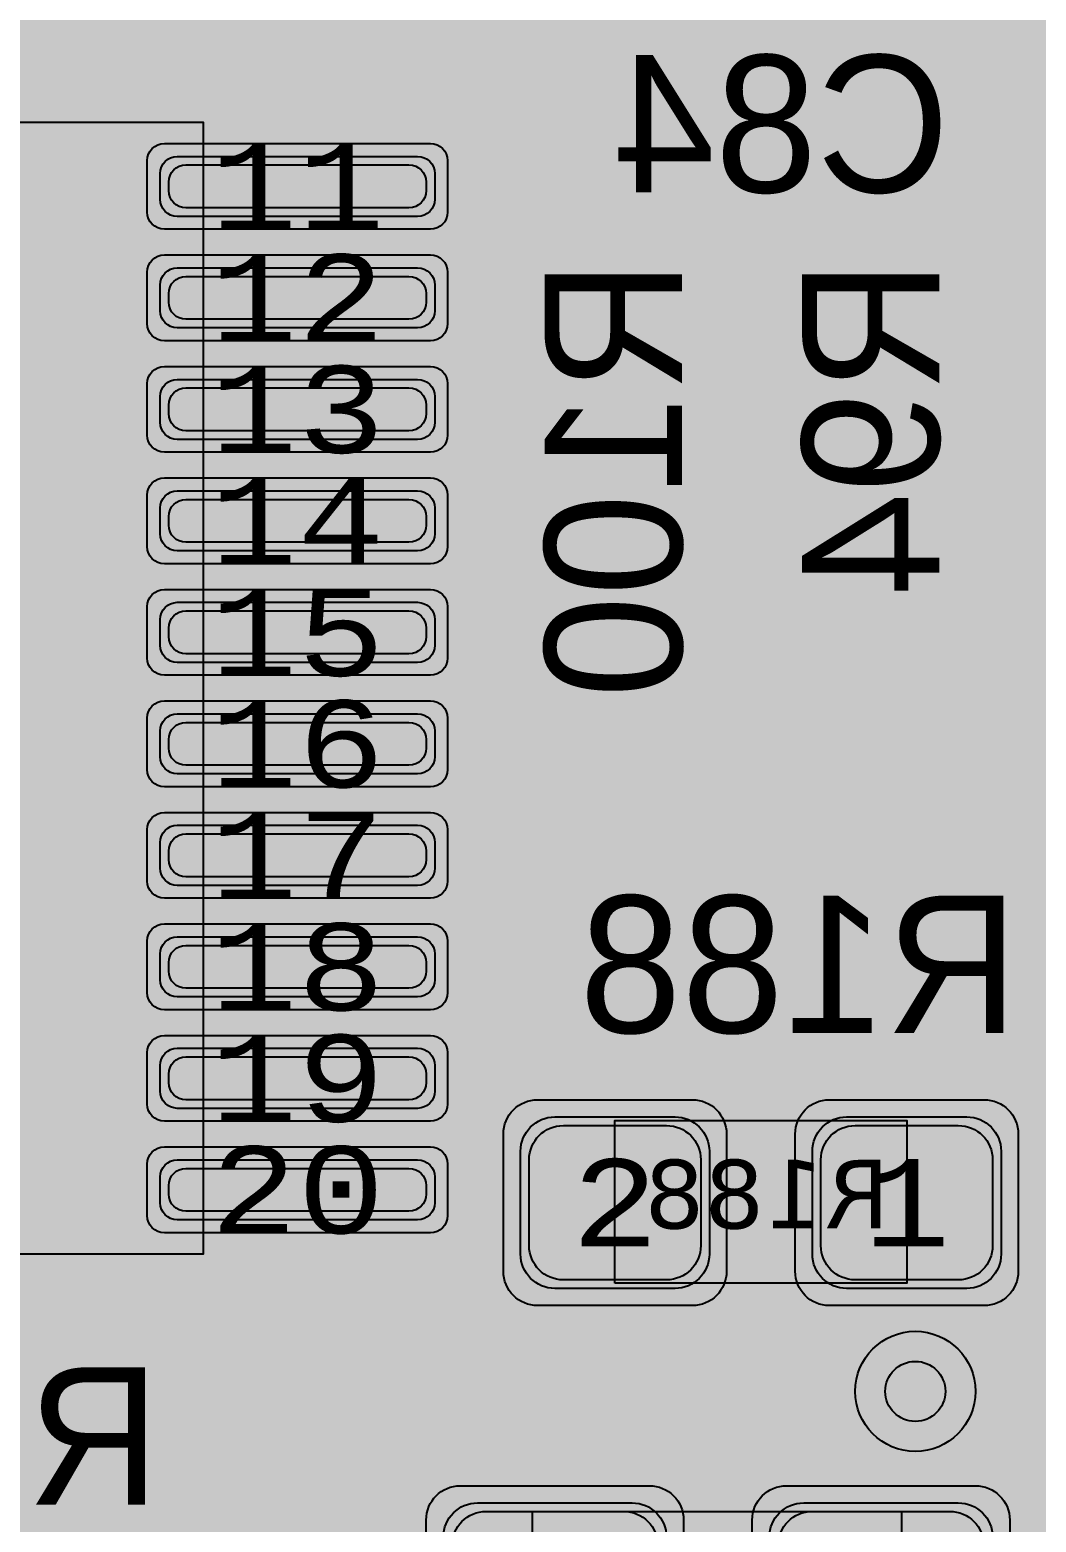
# Model space of a CAD drawing. Extents: x -98 to 119, y -207 to 98.
# Drawn here: x 16.49 to 22.35, y -8.86 to -0.16 of the extents above; entities that cross this region are included whole.
import ezdxf
from ezdxf.enums import TextEntityAlignment as Align

# ---------------------------------------------------------------- set-up
doc = ezdxf.new("R2010")
doc.units = 0
doc.header["$MEASUREMENT"] = 0
for name, color, linetype in [('ASSEMBLY_OUTLINES_BTM', 191, 'CONTINUOUS'), ('ASSEMBLY_PART_NUMBERS_BTM', 191, 'CONTINUOUS'), ('ASSEMBLY_PART_NUMBERS_TOP', 102, 'CONTINUOUS'), ('ASSEMBLY_REF_DES_BTM', 191, 'CONTINUOUS'), ('BOARD_OUTLINE', 10, 'CONTINUOUS'), ('DRILL_DRAWING', 21, 'CONTINUOUS'), ('GENERATED_SILKSCREEN_BTM', 255, 'CONTINUOUS'), ('MANUFACTURING_OUTLINES', 10, 'CONTINUOUS'), ('PART_PADS_SMD_BTM', 230, 'CONTINUOUS'), ('PIN_NUMBERS_BTM', 8, 'CONTINUOUS'), ('PIN_NUMBERS_TOP', 8, 'CONTINUOUS'), ('PLACEMENT_OUTLINES_BTM', 222, 'CONTINUOUS'), ('PLANE_DATA_LAYER_BOTTOM', 230, 'CONTINUOUS'), ('PLANE_SHAPES_LAYER_BOTTOM', 230, 'CONTINUOUS'), ('PLANE_SHAPES_LAYER_TOP', 150, 'CONTINUOUS'), ('ROUTE_BORDER', 151, 'CONTINUOUS'), ('SILKSCREEN_OUTLINES_BTM', 211, 'CONTINUOUS'), ('SILKSCREEN_REF_DES_BTM', 211, 'CONTINUOUS'), ('SOLDERMASK_PADS_BTM', 12, 'CONTINUOUS'), ('SOLDERPASTE_PADS_BTM', 12, 'CONTINUOUS'), ('TRACES_LAYER_BOTTOM', 230, 'CONTINUOUS'), ('TRACES_LAYER_TOP', 150, 'CONTINUOUS'), ('VIA_HOLES_LAYER_BOTTOM', 30, 'CONTINUOUS'), ('VIA_HOLES_LAYER_TOP', 30, 'CONTINUOUS'), ('VIA_PADS_LAYER_BOTTOM', 230, 'CONTINUOUS'), ('VIA_PADS_LAYER_TOP', 150, 'CONTINUOUS')]:
    doc.layers.add(name, color=color, linetype=linetype)
doc.styles.add('COURIER_NEW', font='COUR.TTF')
doc.styles.add('VERDANA', font='verdana.TTF')
doc.styles.add('VERIBEST_GERBER_0', font='txt')

msp = doc.modelspace()

# ---------------------------------------------------------------- hatches: boundary and pattern name
at = {"layer": 'PLANE_DATA_LAYER_BOTTOM'}
h = msp.add_hatch(color=256, dxfattribs=at)
h.paths.add_polyline_path([(-96.5, 0, -1), (96.5, 0, -1)], flags=0)
h.paths.add_polyline_path([(92.251979, -7.43598, 0.72698816), (92.479659, -3.637852, -0.30860979), (92.431259, -3.566904, -0.00963525), (92.431316, -3.563968, 0.00963501), (92.5, -0.000006), (92.5, 0.000001, 0.05332526), (90.407665, 19.562826, -0.05332692), (90.405941, 19.578942), (90.405941, 19.578943, -0.23821791), (90.436919, 19.640273, 0.66175504), (89.584154, 23.221888, -0.29529758), (89.523137, 23.277841, 0.02240102), (87.08146, 31.194059, -0.0862063), (87.076996, 31.219756), (87.076996, 31.219757, -0.21018391), (87.101696, 31.275919, 0.67938251), (85.774921, 34.749845, -0.30186499), (85.705267, 34.797373, 0.04791583), (77.514669, 50.475005, -0.14530744), (77.502324, 50.516585, -0.1239887), (77.511414, 50.552678, 0.60660899), (75.516892, 53.486368, -0.27423899), (75.44586, 53.517962, 0.02152308), (70.565432, 59.806101, -0.17759524), (70.547363, 59.855368), (70.547363, 59.855369, -0.1118333), (70.5548, 59.888203, 0.66175545), (68.116894, 62.64715, -0.29529737), (68.036725, 62.667806, 0.05833458), (51.722715, 76.687749, -0.24933783), (51.689123, 76.750923), (51.689123, 76.750924, -0.06075989), (51.691357, 76.76924, 0.7149664), (48.509213, 78.818582, -0.31487112), (48.42205, 78.81342, 0.02280668), (41.042088, 82.896302, -0.28513695), (40.999698, 82.964591), (40.999698, 82.964596, -0.00424702), (40.999709, 82.965891, 0.64704661), (37.697353, 84.5176, -0.28975486), (37.616734, 84.505806, 0.05294354), (19.031563, 90.52099, -0.30833592), (18.972104, 90.582877, 0.69698225), (15.284156, 91.27756, -0.30833961), (15.206255, 91.241547, 0.02237069), (6.993138, 92.235275, -0.31520437), (6.925536, 92.290658, 0.71588806), (3.14462, 92.496703, -0.31520526), (3.0714, 92.448994, 0.06346806), (-20.215283, 90.264015, -0.32014225), (-20.296827, 90.298428, 0.72963938), (-23.995319, 89.386755, -0.32014403), (-24.051528, 89.318386, 0.01866354), (-30.645576, 87.275991, -0.30986574), (-30.72878, 87.298418, 0.70117084), (-34.249879, 85.978007, -0.00275269), (-34.249874, 85.977168, -0.30685575), (-34.29782, 85.9064, 0.04916641), (-50.410548, 77.556603, -0.32354836), (-50.499711, 77.561018, 0.73921276), (-53.660594, 75.408706, -0.07516987), (-53.657188, 75.386179), (-53.657188, 75.386178, -0.24247942), (-53.68916, 75.324127, 0.01996774), (-59.527063, 70.80098, -0.29848709), (-59.610009, 70.791065, 0.55672441), (-62.5, 69), (-62.5, 68.999999, 0.08270852), (-62.392031, 68.351756, -0.29848757), (-62.412702, 68.270818, 0.06718659), (-78.279974, 49.27977, -0.27781781), (-78.350169, 49.24438, 0.43635087), (-80.5, 47.25), (-80.5, 47.249999, 0.14146633), (-80.192238, 46.184011, -0.14146588), (-80.180512, 46.143397), (-80.180512, 46.143396, -0.13119073), (-80.190652, 46.105416, 0.01929482), (-83.506407, 39.786053, -0.3122068), (-83.581614, 39.742899, 0.43912347), (-85.75, 37.75, 0.20482962), (-85.131688, 36.303992, -0.20483071), (-85.10813, 36.248899), (-85.10813, 36.248898, -0.10091901), (-85.114214, 36.219062, 0.04809776), (-90.466303, 19.289839, -0.31487042), (-90.530154, 19.230281, 0.71496565), (-91.24073, 15.512631, -0.26937831), (-91.202277, 15.446437), (-91.202277, 15.446436, -0.04192983), (-91.203345, 15.433723, 0.01884133), (-92.106444, 8.523669, -0.32827121), (-92.166453, 8.456161, 0.35402801), (-93.75, 6.5), (-93.75, 6.499999, 0.3147083), (-92.438077, 4.622088, -0.31470689), (-92.388093, 4.55054), (-92.388093, 4.550537, -0.01228575), (-92.388185, 4.546794, 0.01229418), (-92.5, 0.00001), (-92.5, -0.000004, 0.05293339), (-90.438132, -19.421494, -0.32940864), (-90.475468, -19.504015, 0.27173254), (-91.5, -21.25, 0.40159771), (-89.586502, -23.248128, -0.32940451), (-89.516056, -23.305059, 0.02130735), (-87.207653, -30.839509, -0.32217733), (-87.232533, -30.924924, 0.23066593), (-88, -32.499999), (-88, -32.5, 0.43149503), (-85.882787, -34.496562, -0.3221788), (-85.807634, -34.544174, 0.04801617), (-77.643233, -50.277018, -0.30387878), (-77.644537, -50.3618, 0.152519), (-78, -51.499999), (-78, -51.5, 0.48198292), (-75.552374, -53.449264, -0.30388342), (-75.473145, -53.479475, 0.02199125), (-70.483925, -59.90214, -0.3186215), (-70.47622, -59.989968, 0.72539906), (-67.952631, -62.834176, -0.31862421), (-67.866344, -62.852281, 0.06239253), (-50.265124, -77.650932, -0.25435623), (-50.230332, -77.714899), (-50.230332, -77.7149, -0.03445317), (-50.231054, -77.725364, 0.03445193), (-50.25, -78), (-50.25, -78.000001, 0.60330822), (-47.119729, -79.649997, -0.29136265), (-47.037917, -79.64725, 0.02294124), (-39.54278, -83.621879, -0.2900128), (-39.499155, -83.690765), (-39.499155, -83.690766, -0.00713035), (-39.499186, -83.692939, 0.00713296), (-39.5, -83.749994), (-39.5, -83.75, 0.65808296), (-36.126004, -85.203319, -0.29776298), (-36.043963, -85.188513, 0.04901634), (-18.771876, -90.575199, -0.30186131), (-18.712566, -90.635139, 0.67938177), (-15.056336, -91.31372, -0.30186438), (-14.979467, -91.279054, 0.02174912), (-6.993138, -92.235275, -0.31520437), (-6.925536, -92.290658, 0.71588806), (-3.14462, -92.496703, -0.31520526), (-3.0714, -92.448994, 0.06250827), (19.869968, -90.340657, -0.3455664), (19.954737, -90.381493, 0.79435682), (23.75, -89.500001), (23.75, -89.499973, 0.00508686), (23.749586, -89.459281, -0.34558849), (23.806159, -89.384097, 0.02146945), (31.383958, -87.013201, -0.31444693), (31.468175, -87.035889, 0.70013084), (35, -85.75), (35, -85.749988, 0.00909926), (34.998675, -85.677212, -0.00905723), (34.998625, -85.674452), (34.998625, -85.674439, -0.3044722), (35.045955, -85.60392, 0.04798546), (50.721249, -77.353765, -0.31444166), (50.808431, -77.356288, 0.61621831), (54, -75.75), (54, -75.749999, 0.06775817), (53.927211, -75.215343, -0.06775352), (53.924438, -75.194974), (53.924438, -75.194973, -0.24153729), (53.95619, -75.13308, 0.02236582), (60.452055, -70.01285, -0.31311155), (60.538488, -70.003709, 0.71009535), (63.344013, -67.475653, -0.09971759), (63.33807, -67.446151), (63.33807, -67.44615, -0.20692806), (63.362073, -67.390635, 0.05820555), (77.187807, -50.973449, -0.31748667), (77.269693, -50.94147, 0.72222414), (79.294241, -47.729048, -0.17387366), (79.276877, -47.680625, -0.13609457), (79.287761, -47.641379, 0.02052348), (82.926938, -40.980152, -0.3530032), (83.013777, -40.939997, 0.48811211), (85.5, -39), (85.5, -38.999999, 0.2400736), (84.675602, -37.381988, -0.24007295), (84.644192, -37.320342), (84.644192, -37.320341, -0.10410562), (84.650658, -37.289623, 0.05054674), (90.411157, -19.546683, -0.32146983), (90.476988, -19.487077, 0.38127918), (92.25, -17.5, 0.2751437), (91.203224, -15.741772, -0.27514249), (91.163342, -15.674784), (91.163342, -15.674783, -0.04255495), (91.164442, -15.661882, 0.02223578), (92.195155, -7.50356, -0.31919634)], flags=0)
at = {"layer": 'PLANE_SHAPES_LAYER_BOTTOM'}
h = msp.add_hatch(color=256, dxfattribs=at)
h.paths.add_polyline_path([(-96.5, 0, -1), (96.5, 0, -1)], flags=0)
h.paths.add_polyline_path([(-92.5, 0, -1), (92.5, 0, -1)], flags=0)
at = {"layer": 'PLANE_SHAPES_LAYER_TOP'}
h = msp.add_hatch(color=256, dxfattribs=at)
h.paths.add_polyline_path([(-96.31345, 0, -1), (96.81345, 0, -1)], flags=0)
h.paths.add_polyline_path([(-92.25, 0, -1), (92.75, 0, -1)], flags=0)
h = msp.add_hatch(color=256, dxfattribs=at)
h.paths.add_polyline_path([(46.25, -35.15), (43.875, -38), (28.75, -38), (32.25, -34.5), (32.25, -30.5), (35.75, -30.5), (35.75, -27), (14.25, -27), (14.25, -24), (-10, -24), (-10, -18.75), (1.75, -18.75), (1.75, -9.25), (-10, -9.25), (-10, 32.75), (1.75, 32.75), (1.75, 34.25), (20.25, 34.25), (20.25, 25.25), (22.25, 23.25), (34.5, 23.25), (34.5, -26.5), (41.25, -26.5), (41.25, -20.5), (46.25, -20.5)])
h.paths.add_polyline_path([(-8.75, 10.25), (-8.75, 19.5), (1.25, 19.5), (1.25, 10.25)], flags=16)
h.paths.add_polyline_path([(6, 27.25), (6, 29.75), (15.45, 29.75), (15.45, 27.25)], flags=16)
at = {"layer": 'VIA_HOLES_LAYER_BOTTOM'}
h = msp.add_hatch(color=256, dxfattribs=at)
edge = h.paths.add_edge_path()
edge.add_arc((21.65, -8.1), 0.175, 0, 360)
at = {"layer": 'VIA_HOLES_LAYER_TOP'}
h = msp.add_hatch(color=256, dxfattribs=at)
edge = h.paths.add_edge_path()
edge.add_arc((21.65, -8.1), 0.175, 0, 360)

# ---------------------------------------------------------------- linework, layer by layer
at = {"layer": 'ASSEMBLY_OUTLINES_BTM', "const_width": 0.2}
msp.add_lwpolyline([(13, -7.3), (13, -0.7), (17.5, -0.7), (17.5, -7.3)], close=True, dxfattribs=at)
at = {"layer": 'ASSEMBLY_OUTLINES_BTM'}
for points in [[(19.9, -7.47), (19.9, -6.52), (21.6, -6.52), (21.6, -7.47)], [(19.42, -10.2), (19.42, -8.8), (21.57, -8.8), (21.57, -10.2)]]:
    msp.add_lwpolyline(points, close=True, dxfattribs=at)
at = {"layer": 'BOARD_OUTLINE', "const_width": 0.1}
msp.add_lwpolyline([(-97.5, 0, -1), (97.5, 0, -1)], format="xyb", close=True, dxfattribs=at)
at = {"layer": 'GENERATED_SILKSCREEN_BTM', "const_width": 0.15}
for points in [[(20.1836, -0.8324), (19.7532, -0.4036), (19.7532, -0.8324), (20.1836, -0.8324)], [(20.4508, -0.6188), (20.4764, -0.6956), (20.4508, -0.7724), (20.4508, -0.7748), (20.45, -0.778), (20.45, -1.0252), (20.45, -1.0276), (20.4508, -1.03), (20.4516, -1.0332), (20.4548, -1.0364), (20.5348, -1.1188), (20.5388, -1.122), (20.5428, -1.1228), (20.546, -1.1236), (20.8396, -1.1236), (20.842, -1.1236), (20.8444, -1.1228), (20.8476, -1.122), (20.8508, -1.1188), (20.9308, -1.0364), (20.9348, -1.0332), (20.9356, -1.03), (20.9356, -1.0252), (20.9356, -0.778), (20.9356, -0.7748), (20.9356, -0.7732), (20.9348, -0.7724), (20.9092, -0.6956), (20.9348, -0.6188), (20.9356, -0.618), (20.9356, -0.6132), (20.9356, -0.4212), (20.9356, -0.418), (20.9348, -0.414), (20.9308, -0.41), (20.8508, -0.3276), (20.8476, -0.3252), (20.8444, -0.3244), (20.842, -0.3236), (20.8396, -0.3236), (20.546, -0.3236), (20.5428, -0.3244), (20.5388, -0.3252), (20.5348, -0.3276), (20.4548, -0.41), (20.4516, -0.4148), (20.4508, -0.418), (20.45, -0.4212), (20.45, -0.6132), (20.45, -0.6164), (20.4508, -0.618), (20.4508, -0.6188)], [(21.6004, -1.1204), (21.7348, -1.0108), (21.7388, -1.0084), (21.7396, -1.0052), (21.7412, -1.002), (21.742, -0.998), (21.742, -0.4492), (21.7412, -0.4452), (21.7396, -0.442), (21.738, -0.4404), (21.7372, -0.4388), (21.7356, -0.4364), (21.6004, -0.3268), (21.598, -0.326), (21.5956, -0.3252), (21.5948, -0.3244), (21.5916, -0.3236), (21.322, -0.3236), (21.318, -0.3244), (21.3164, -0.3252), (21.314, -0.326), (21.3116, -0.3268), (21.1764, -0.4364), (21.1732, -0.4404), (21.1716, -0.4468), (21.1724, -0.4516), (21.174, -0.4556), (21.1764, -0.4588), (21.1804, -0.462), (21.1844, -0.4644), (21.1884, -0.4652), (21.1924, -0.4652), (21.1956, -0.4628), (21.3276, -0.3564), (21.586, -0.3564), (21.7092, -0.4572), (21.7092, -0.99), (21.586, -1.0908), (21.3276, -1.0908), (21.1956, -0.9844), (21.1924, -0.9828), (21.1884, -0.982), (21.1844, -0.9828), (21.1804, -0.9852), (21.1764, -0.9884), (21.174, -0.9924), (21.1724, -0.9972), (21.1716, -1.002), (21.1732, -1.0068), (21.1764, -1.0108), (21.3116, -1.1204), (21.3148, -1.122), (21.3156, -1.1228), (21.318, -1.1228), (21.3188, -1.1236), (21.3196, -1.1236), (21.322, -1.1236), (21.5916, -1.1236), (21.5948, -1.1228), (21.598, -1.122), (21.6004, -1.1204)], [(19.7532, -1.1076), (19.7524, -1.114), (19.7484, -1.118), (19.7428, -1.1204), (19.7372, -1.1212), (19.7316, -1.1204), (19.7268, -1.118), (19.7228, -1.114), (19.7212, -1.1076), (19.7212, -0.8652), (19.6836, -0.8652), (19.678, -0.8636), (19.6732, -0.8604), (19.6708, -0.8548), (19.67, -0.8492), (19.6708, -0.8428), (19.6732, -0.8372), (19.678, -0.8332), (19.6836, -0.8324), (19.7212, -0.8324), (19.7212, -0.362), (19.722, -0.358), (19.7244, -0.3548), (19.7276, -0.3516), (19.7316, -0.3492), (19.7364, -0.3476), (19.7412, -0.3468), (19.7452, -0.3476), (19.7492, -0.3508), (20.2348, -0.8364), (20.238, -0.8412), (20.2396, -0.846), (20.2388, -0.8508), (20.2356, -0.8564), (20.234, -0.8604), (20.2308, -0.8628), (20.2276, -0.8644), (20.2236, -0.8652), (19.7532, -0.8652), (19.7532, -1.1076)], [(20.9036, -0.43), (20.9036, -0.6116), (20.882, -0.6804), (20.5052, -0.6804), (20.482, -0.6116), (20.482, -0.43), (20.5532, -0.3564), (20.8316, -0.3564), (20.9036, -0.43)], [(20.9036, -0.7812), (20.9036, -1.018), (20.8316, -1.0908), (20.5532, -1.0908), (20.482, -1.018), (20.482, -0.7812), (20.5052, -0.7124), (20.882, -0.7124), (20.9036, -0.7812)], [(19.7908, -2.1748), (19.7892, -2.1772), (19.7852, -2.178), (19.7812, -2.1804), (19.7772, -2.1804), (19.6124, -2.1804), (19.6084, -2.1804), (19.606, -2.178), (19.6036, -2.178), (19.6028, -2.1772), (19.602, -2.1764), (19.5996, -2.1748), (19.49, -2.0388), (19.4884, -2.0348), (19.4876, -2.0324), (19.4868, -2.0284), (19.4868, -1.6252), (19.4884, -1.618), (19.4924, -1.614), (19.4972, -1.6092), (19.5028, -1.6076), (20.2708, -1.6076), (20.2772, -1.6092), (20.2812, -1.6132), (20.2836, -1.618), (20.2844, -1.6236), (20.2836, -1.63), (20.2812, -1.6356), (20.2772, -1.6396), (20.2708, -1.6412), (19.9028, -1.6412), (19.9028, -2.0172), (20.2756, -2.1484), (20.2812, -2.1516), (20.2844, -2.1572), (20.2852, -2.1636), (20.2836, -2.1684), (20.2812, -2.1732), (20.2764, -2.1772), (20.2716, -2.1796), (20.2652, -2.178), (19.8924, -2.0468), (19.7908, -2.1748)], [(21.2908, -2.1748), (21.2892, -2.1772), (21.2852, -2.178), (21.2812, -2.1804), (21.2772, -2.1804), (21.1124, -2.1804), (21.1084, -2.1804), (21.106, -2.178), (21.1036, -2.178), (21.1028, -2.1772), (21.102, -2.1764), (21.0996, -2.1748), (20.99, -2.0388), (20.9884, -2.0348), (20.9876, -2.0324), (20.9868, -2.0284), (20.9868, -1.6252), (20.9884, -1.618), (20.9924, -1.614), (20.9972, -1.6092), (21.0028, -1.6076), (21.7708, -1.6076), (21.7772, -1.6092), (21.7812, -1.6132), (21.7836, -1.618), (21.7844, -1.6236), (21.7836, -1.63), (21.7812, -1.6356), (21.7772, -1.6396), (21.7708, -1.6412), (21.4028, -1.6412), (21.4028, -2.0172), (21.7756, -2.1484), (21.7812, -2.1516), (21.7844, -2.1572), (21.7852, -2.1636), (21.7836, -2.1684), (21.7812, -2.1732), (21.7764, -2.1772), (21.7716, -2.1796), (21.7652, -2.178), (21.3924, -2.0468), (21.2908, -2.1748)], [(19.5196, -1.6412), (19.5196, -2.0244), (19.6204, -2.1484), (19.7692, -2.1484), (19.8708, -2.0244), (19.8708, -1.6412), (19.5196, -1.6412)], [(21.0196, -1.6412), (21.0196, -2.0244), (21.1204, -2.1484), (21.2692, -2.1484), (21.3708, -2.0244), (21.3708, -1.6412), (21.0196, -1.6412)], [(21.7836, -2.506), (21.674, -2.3716), (21.67, -2.3676), (21.6652, -2.3668), (21.6596, -2.3676), (21.654, -2.3708), (21.65, -2.374), (21.6468, -2.3796), (21.646, -2.3844), (21.6476, -2.39), (21.754, -2.5204), (21.754, -2.7788), (21.6532, -2.9036), (21.366, -2.9036), (21.454, -2.7948), (21.4556, -2.7916), (21.4564, -2.7908), (21.4572, -2.7884), (21.4572, -2.7852), (21.4572, -2.5156), (21.4572, -2.5124), (21.4556, -2.5076), (21.454, -2.506), (21.3452, -2.3716), (21.3444, -2.37), (21.3428, -2.3684), (21.3404, -2.3668), (21.3348, -2.3652), (21.3316, -2.3644), (21.1124, -2.3644), (21.1084, -2.3652), (21.1052, -2.3668), (21.1028, -2.3684), (21.102, -2.37), (21.0996, -2.3716), (20.99, -2.506), (20.9892, -2.5092), (20.9884, -2.5116), (20.9876, -2.5124), (20.9868, -2.5156), (20.9868, -2.7852), (20.9876, -2.7884), (20.9876, -2.7892), (20.9884, -2.79), (20.9892, -2.7924), (20.99, -2.7956), (21.0996, -2.93), (21.1036, -2.9324), (21.1068, -2.9332), (21.1092, -2.9348), (21.1124, -2.9356), (21.6612, -2.9356), (21.6636, -2.9348), (21.6692, -2.9332), (21.6708, -2.9324), (21.674, -2.93), (21.7836, -2.7956), (21.7852, -2.7916), (21.786, -2.7908), (21.786, -2.7892), (21.7868, -2.7876), (21.7868, -2.7868), (21.7868, -2.7852), (21.7868, -2.5156), (21.786, -2.5124), (21.7852, -2.5092), (21.7836, -2.506)], [(21.1204, -2.3972), (21.3236, -2.3972), (21.4252, -2.5204), (21.4252, -2.7788), (21.3236, -2.9036), (21.1204, -2.9036), (21.0196, -2.7788), (21.0196, -2.5204), (21.1204, -2.3972)], [(20.254, -2.4796), (20.2556, -2.4732), (20.2588, -2.47), (20.2644, -2.4676), (20.2708, -2.4668), (20.2764, -2.4676), (20.282, -2.47), (20.286, -2.4732), (20.2868, -2.4796), (20.2868, -2.7916), (20.286, -2.7972), (20.282, -2.802), (20.2764, -2.8044), (20.2708, -2.8052), (20.2644, -2.8044), (20.2588, -2.802), (20.2556, -2.7972), (20.254, -2.7916), (20.254, -2.6508), (19.5028, -2.6508), (19.4972, -2.65), (19.4932, -2.6476), (19.4908, -2.6436), (19.49, -2.638), (19.4892, -2.634), (19.4892, -2.63), (19.4908, -2.6268), (19.494, -2.6236), (19.7132, -2.4676), (19.7188, -2.4652), (19.7244, -2.4652), (19.7292, -2.4676), (19.7332, -2.4716), (19.7364, -2.4764), (19.738, -2.482), (19.738, -2.4852), (19.7364, -2.4876), (19.7348, -2.49), (19.7324, -2.4916), (19.5532, -2.6196), (20.254, -2.6196), (20.254, -2.4796)], [(19.5996, -3.0996), (19.49, -3.234), (19.4892, -3.2372), (19.4884, -3.2396), (19.4876, -3.2404), (19.4868, -3.2436), (19.4868, -3.5132), (19.4876, -3.5164), (19.4876, -3.5172), (19.4884, -3.518), (19.4892, -3.5204), (19.49, -3.5236), (19.5996, -3.658), (19.6036, -3.6604), (19.6068, -3.6612), (19.6092, -3.6628), (19.6124, -3.6636), (20.1612, -3.6636), (20.1636, -3.6628), (20.1692, -3.6612), (20.1708, -3.6604), (20.174, -3.658), (20.2836, -3.5236), (20.2844, -3.5204), (20.2852, -3.5188), (20.286, -3.5172), (20.2868, -3.5156), (20.2868, -3.5132), (20.2868, -3.2436), (20.286, -3.2404), (20.2852, -3.2372), (20.2836, -3.234), (20.174, -3.0996), (20.1724, -3.098), (20.1716, -3.0964), (20.1692, -3.0948), (20.1636, -3.0932), (20.1612, -3.0924), (19.6124, -3.0924), (19.6092, -3.0932), (19.6068, -3.0948), (19.6036, -3.0964), (19.5996, -3.0996)], [(21.7708, -3.606), (21.7772, -3.6068), (21.7812, -3.6108), (21.7836, -3.6164), (21.7844, -3.622), (21.7836, -3.6276), (21.7812, -3.6324), (21.7772, -3.6364), (21.7708, -3.638), (21.5284, -3.638), (21.5284, -3.6756), (21.5268, -3.6812), (21.5236, -3.686), (21.518, -3.6884), (21.5124, -3.6892), (21.506, -3.6884), (21.5004, -3.686), (21.4964, -3.6812), (21.4956, -3.6756), (21.4956, -3.638), (21.0252, -3.638), (21.0212, -3.6372), (21.018, -3.6356), (21.0148, -3.6316), (21.0124, -3.6276), (21.0108, -3.6228), (21.01, -3.618), (21.0108, -3.614), (21.014, -3.61), (21.4996, -3.1244), (21.5044, -3.1212), (21.5092, -3.1196), (21.514, -3.1204), (21.5196, -3.1236), (21.5236, -3.1252), (21.526, -3.1284), (21.5276, -3.1316), (21.5284, -3.1356), (21.5284, -3.606), (21.7708, -3.606)], [(19.6204, -3.1252), (20.1532, -3.1252), (20.1932, -3.1724), (19.562, -3.5596), (19.5196, -3.5068), (19.5196, -3.2484), (19.6204, -3.1252)], [(20.214, -3.198), (20.254, -3.2484), (20.254, -3.5068), (20.1532, -3.6316), (19.6204, -3.6316), (19.5828, -3.5844), (20.214, -3.198)], [(21.4956, -3.1756), (21.066, -3.606), (21.4956, -3.606), (21.4956, -3.1756)], [(19.5996, -3.8556), (19.49, -3.99), (19.4892, -3.9932), (19.4884, -3.9956), (19.4876, -3.9964), (19.4868, -3.9996), (19.4868, -4.2692), (19.4876, -4.2724), (19.4876, -4.2732), (19.4884, -4.274), (19.4892, -4.2764), (19.49, -4.2796), (19.5996, -4.414), (19.6036, -4.4164), (19.6068, -4.4172), (19.6092, -4.4188), (19.6124, -4.4196), (20.1612, -4.4196), (20.1636, -4.4188), (20.1692, -4.4172), (20.1708, -4.4164), (20.174, -4.414), (20.2836, -4.2796), (20.2844, -4.2764), (20.2852, -4.2748), (20.286, -4.2732), (20.2868, -4.2716), (20.2868, -4.2692), (20.2868, -3.9996), (20.286, -3.9964), (20.2852, -3.9932), (20.2836, -3.99), (20.174, -3.8556), (20.1724, -3.854), (20.1716, -3.8524), (20.1692, -3.8508), (20.1636, -3.8492), (20.1612, -3.8484), (19.6124, -3.8484), (19.6092, -3.8492), (19.6068, -3.8508), (19.6036, -3.8524), (19.5996, -3.8556)], [(19.6204, -3.8812), (20.1532, -3.8812), (20.1932, -3.9284), (19.562, -4.3156), (19.5196, -4.2628), (19.5196, -4.0044), (19.6204, -3.8812)], [(20.214, -3.954), (20.254, -4.0044), (20.254, -4.2628), (20.1532, -4.3876), (19.6204, -4.3876), (19.5828, -4.3404), (20.214, -3.954)], [(21.2712, -5.9908), (21.2776, -5.9924), (21.2816, -5.9956), (21.2832, -6.0012), (21.284, -6.0076), (21.2832, -6.0132), (21.2816, -6.0188), (21.2776, -6.0228), (21.2712, -6.0236), (20.9592, -6.0236), (20.9536, -6.0228), (20.9488, -6.0188), (20.9464, -6.0132), (20.9456, -6.0076), (20.9464, -6.0012), (20.9488, -5.9956), (20.9536, -5.9924), (20.9592, -5.9908), (21.1, -5.9908), (21.1, -5.2396), (21.1008, -5.234), (21.1032, -5.23), (21.1072, -5.2276), (21.1128, -5.2268), (21.1168, -5.226), (21.1208, -5.226), (21.124, -5.2276), (21.1272, -5.2308), (21.2832, -5.45), (21.2848, -5.4532), (21.2856, -5.4556), (21.2856, -5.4612), (21.2832, -5.466), (21.2792, -5.47), (21.2744, -5.4732), (21.2688, -5.4748), (21.2656, -5.4748), (21.2632, -5.474), (21.2592, -5.4692), (21.1312, -5.29), (21.1312, -5.9908), (21.2712, -5.9908)], [(19.3728, -5.5188), (19.3984, -5.5956), (19.3728, -5.6724), (19.3728, -5.6748), (19.372, -5.678), (19.372, -5.9252), (19.372, -5.9276), (19.3728, -5.93), (19.3736, -5.9332), (19.3768, -5.9364), (19.4568, -6.0188), (19.4608, -6.022), (19.4648, -6.0228), (19.468, -6.0236), (19.7616, -6.0236), (19.764, -6.0236), (19.7664, -6.0228), (19.7696, -6.022), (19.7728, -6.0188), (19.8528, -5.9364), (19.8568, -5.9332), (19.8576, -5.93), (19.8576, -5.9252), (19.8576, -5.678), (19.8576, -5.6748), (19.8576, -5.6732), (19.8568, -5.6724), (19.8312, -5.5956), (19.8568, -5.5188), (19.8576, -5.518), (19.8576, -5.5132), (19.8576, -5.3212), (19.8576, -5.318), (19.8568, -5.314), (19.8528, -5.31), (19.7728, -5.2276), (19.7696, -5.2252), (19.7664, -5.2244), (19.764, -5.2236), (19.7616, -5.2236), (19.468, -5.2236), (19.4648, -5.2244), (19.4608, -5.2252), (19.4568, -5.2276), (19.3768, -5.31), (19.3736, -5.3148), (19.3728, -5.318), (19.372, -5.3212), (19.372, -5.5132), (19.372, -5.5164), (19.3728, -5.518), (19.3728, -5.5188)], [(19.8256, -5.33), (19.8256, -5.5116), (19.804, -5.5804), (19.4272, -5.5804), (19.404, -5.5116), (19.404, -5.33), (19.4752, -5.2564), (19.7536, -5.2564), (19.8256, -5.33)], [(20.1216, -5.5188), (20.1472, -5.5956), (20.1216, -5.6724), (20.1216, -5.6748), (20.1208, -5.678), (20.1208, -5.9252), (20.1208, -5.9276), (20.1216, -5.93), (20.1224, -5.9332), (20.1256, -5.9364), (20.2056, -6.0188), (20.2096, -6.022), (20.2136, -6.0228), (20.2168, -6.0236), (20.5104, -6.0236), (20.5128, -6.0236), (20.5152, -6.0228), (20.5184, -6.022), (20.5216, -6.0188), (20.6016, -5.9364), (20.6056, -5.9332), (20.6064, -5.93), (20.6064, -5.9252), (20.6064, -5.678), (20.6064, -5.6748), (20.6064, -5.6732), (20.6056, -5.6724), (20.58, -5.5956), (20.6056, -5.5188), (20.6064, -5.518), (20.6064, -5.5132), (20.6064, -5.3212), (20.6064, -5.318), (20.6056, -5.314), (20.6016, -5.31), (20.5216, -5.2276), (20.5184, -5.2252), (20.5152, -5.2244), (20.5128, -5.2236), (20.5104, -5.2236), (20.2168, -5.2236), (20.2136, -5.2244), (20.2096, -5.2252), (20.2056, -5.2276), (20.1256, -5.31), (20.1224, -5.3148), (20.1216, -5.318), (20.1208, -5.3212), (20.1208, -5.5132), (20.1208, -5.5164), (20.1216, -5.518), (20.1216, -5.5188)], [(20.5744, -5.33), (20.5744, -5.5116), (20.5528, -5.5804), (20.176, -5.5804), (20.1528, -5.5116), (20.1528, -5.33), (20.224, -5.2564), (20.5024, -5.2564), (20.5744, -5.33)], [(21.576, -5.5276), (21.5736, -5.526), (21.5728, -5.522), (21.5712, -5.518), (21.5704, -5.514), (21.5704, -5.3492), (21.5712, -5.3452), (21.5728, -5.3428), (21.5728, -5.3404), (21.5736, -5.3396), (21.5752, -5.3388), (21.576, -5.3372), (21.712, -5.2268), (21.716, -5.2252), (21.7192, -5.2244), (21.7224, -5.2236), (22.1256, -5.2236), (22.1328, -5.2252), (22.1376, -5.2292), (22.1416, -5.234), (22.1432, -5.2396), (22.1432, -6.0076), (22.1416, -6.014), (22.1376, -6.018), (22.1328, -6.0204), (22.1272, -6.0212), (22.1208, -6.0204), (22.1152, -6.018), (22.1112, -6.014), (22.1096, -6.0076), (22.1096, -5.6396), (21.7336, -5.6396), (21.6024, -6.0124), (21.5992, -6.018), (21.5936, -6.0212), (21.588, -6.022), (21.5824, -6.0204), (21.5776, -6.018), (21.5736, -6.014), (21.572, -6.0084), (21.5728, -6.002), (21.704, -5.6292), (21.576, -5.5276)], [(22.1096, -5.2564), (21.7272, -5.2564), (21.6024, -5.3572), (21.6024, -5.506), (21.7272, -5.6076), (22.1096, -5.6076), (22.1096, -5.2564)], [(19.8256, -5.6812), (19.8256, -5.918), (19.7536, -5.9908), (19.4752, -5.9908), (19.404, -5.918), (19.404, -5.6812), (19.4272, -5.6124), (19.804, -5.6124), (19.8256, -5.6812)], [(20.5744, -5.6812), (20.5744, -5.918), (20.5024, -5.9908), (20.224, -5.9908), (20.1528, -5.918), (20.1528, -5.6812), (20.176, -5.6124), (20.5528, -5.6124), (20.5744, -5.6812)], [(16.576, -8.2776), (16.5736, -8.276), (16.5728, -8.272), (16.5712, -8.268), (16.5704, -8.264), (16.5704, -8.0992), (16.5712, -8.0952), (16.5728, -8.0928), (16.5728, -8.0904), (16.5736, -8.0896), (16.5752, -8.0888), (16.576, -8.0872), (16.712, -7.9768), (16.716, -7.9752), (16.7192, -7.9744), (16.7224, -7.9736), (17.1256, -7.9736), (17.1328, -7.9752), (17.1376, -7.9792), (17.1416, -7.984), (17.1432, -7.9896), (17.1432, -8.7576), (17.1416, -8.764), (17.1376, -8.768), (17.1328, -8.7704), (17.1272, -8.7712), (17.1208, -8.7704), (17.1152, -8.768), (17.1112, -8.764), (17.1096, -8.7576), (17.1096, -8.3896), (16.7336, -8.3896), (16.6024, -8.7624), (16.5992, -8.768), (16.5936, -8.7712), (16.588, -8.772), (16.5824, -8.7704), (16.5776, -8.768), (16.5736, -8.764), (16.572, -8.7584), (16.5728, -8.752), (16.704, -8.3792), (16.576, -8.2776)], [(17.1096, -8.0064), (16.7272, -8.0064), (16.6024, -8.1072), (16.6024, -8.256), (16.7272, -8.3576), (17.1096, -8.3576), (17.1096, -8.0064)]]:
    msp.add_lwpolyline(points, dxfattribs=at)
for points in [[(17.500005, -0.825), (17.499995, -0.825), (17.499995, -0.700005), (13.000005, -0.700005), (13.000005, -0.825), (12.999995, -0.825), (12.999995, -0.7, -0.41421356), (13, -0.699995), (17.5, -0.699995, -0.41421356), (17.500005, -0.7), (17.500005, -0.825)], [(21.042098, -6.519995, 0.00001223), (21.042089, -6.520005), (20.457911, -6.520005, 0.00001223), (20.457902, -6.519995), (21.042098, -6.519995)], [(17.500005, -7.3, -0.41421356), (17.5, -7.300005), (13, -7.300005, -0.41421356), (12.999995, -7.3), (12.999995, -7.175), (13.000005, -7.175), (13.000005, -7.299995), (17.499995, -7.299995), (17.499995, -7.175), (17.500005, -7.175), (17.500005, -7.3)], [(21.033844, -7.470005), (20.466156, -7.470005, 0.00001164), (20.466164, -7.469995), (21.033836, -7.469995, 0.00001164), (21.033844, -7.470005)], [(20.769515, -8.799995, 0.0000111), (20.769508, -8.800005), (20.230492, -8.800005, 0.0000111), (20.230485, -8.799995), (20.769515, -8.799995)]]:
    msp.add_lwpolyline(points, format="xyb", dxfattribs=at)
for points in [[(17.499995, -1.475), (17.499995, -1.325), (17.500005, -1.325), (17.500005, -1.475)], [(17.499995, -2.125), (17.499995, -1.975), (17.500005, -1.975), (17.500005, -2.125)], [(17.499995, -2.775), (17.499995, -2.625), (17.500005, -2.625), (17.500005, -2.775)], [(17.499995, -3.425), (17.499995, -3.275), (17.500005, -3.275), (17.500005, -3.425)], [(17.499995, -4.075), (17.499995, -3.925), (17.500005, -3.925), (17.500005, -4.075)], [(17.499995, -4.725), (17.499995, -4.575), (17.500005, -4.575), (17.500005, -4.725)], [(17.499995, -5.375), (17.499995, -5.225), (17.500005, -5.225), (17.500005, -5.375)], [(17.499995, -6.025), (17.499995, -5.875), (17.500005, -5.875), (17.500005, -6.025)], [(17.499995, -6.675), (17.499995, -6.525), (17.500005, -6.525), (17.500005, -6.675)]]:
    msp.add_lwpolyline(points, close=True, dxfattribs=at)
at = {"layer": 'MANUFACTURING_OUTLINES'}
msp.add_circle((0, 0), 97.575405, dxfattribs=at)
at = {"layer": 'PART_PADS_SMD_BTM'}
for points in [[(17.25, -1, -0.41421356), (17.35, -0.9), (18.75, -0.9, -0.41421356), (18.85, -1), (18.85, -1.15, -0.41421356), (18.75, -1.25), (17.35, -1.25, -0.41421356), (17.25, -1.15)], [(17.25, -1.65, -0.41421356), (17.35, -1.55), (18.75, -1.55, -0.41421356), (18.85, -1.65), (18.85, -1.8, -0.41421356), (18.75, -1.9), (17.35, -1.9, -0.41421356), (17.25, -1.8)], [(17.25, -2.3, -0.41421356), (17.35, -2.2), (18.75, -2.2, -0.41421356), (18.85, -2.3), (18.85, -2.45, -0.41421356), (18.75, -2.55), (17.35, -2.55, -0.41421356), (17.25, -2.45)], [(17.25, -2.95, -0.41421356), (17.35, -2.85), (18.75, -2.85, -0.41421356), (18.85, -2.95), (18.85, -3.1, -0.41421356), (18.75, -3.2), (17.35, -3.2, -0.41421356), (17.25, -3.1)], [(17.25, -3.6, -0.41421356), (17.35, -3.5), (18.75, -3.5, -0.41421356), (18.85, -3.6), (18.85, -3.75, -0.41421356), (18.75, -3.85), (17.35, -3.85, -0.41421356), (17.25, -3.75)], [(17.25, -4.25, -0.41421356), (17.35, -4.15), (18.75, -4.15, -0.41421356), (18.85, -4.25), (18.85, -4.4, -0.41421356), (18.75, -4.5), (17.35, -4.5, -0.41421356), (17.25, -4.4)], [(17.25, -4.9, -0.41421356), (17.35, -4.8), (18.75, -4.8, -0.41421356), (18.85, -4.9), (18.85, -5.05, -0.41421356), (18.75, -5.15), (17.35, -5.15, -0.41421356), (17.25, -5.05)], [(17.25, -5.55, -0.41421356), (17.35, -5.45), (18.75, -5.45, -0.41421356), (18.85, -5.55), (18.85, -5.7, -0.41421356), (18.75, -5.8), (17.35, -5.8, -0.41421356), (17.25, -5.7)], [(17.25, -6.2, -0.41421356), (17.35, -6.1), (18.75, -6.1, -0.41421356), (18.85, -6.2), (18.85, -6.35, -0.41421356), (18.75, -6.45), (17.35, -6.45, -0.41421356), (17.25, -6.35)], [(20.45, -7.3, -0.41421356), (20.25, -7.5), (19.55, -7.5, -0.41421356), (19.35, -7.3), (19.35, -6.7, -0.41421356), (19.55, -6.5), (20.25, -6.5, -0.41421356), (20.45, -6.7)], [(22.15, -7.3, -0.41421356), (21.95, -7.5), (21.25, -7.5, -0.41421356), (21.05, -7.3), (21.05, -6.7, -0.41421356), (21.25, -6.5), (21.95, -6.5, -0.41421356), (22.15, -6.7)], [(17.25, -6.85, -0.41421356), (17.35, -6.75), (18.75, -6.75, -0.41421356), (18.85, -6.85), (18.85, -7, -0.41421356), (18.75, -7.1), (17.35, -7.1, -0.41421356), (17.25, -7)], [(20, -8.75, -0.41421356), (20.2, -8.95), (20.2, -10.05, -0.41421356), (20, -10.25), (19.1, -10.25, -0.41421356), (18.9, -10.05), (18.9, -8.95, -0.41421356), (19.1, -8.75)], [(21.9, -8.75, -0.41421356), (22.1, -8.95), (22.1, -10.05, -0.41421356), (21.9, -10.25), (21, -10.25, -0.41421356), (20.8, -10.05), (20.8, -8.95, -0.41421356), (21, -8.75)]]:
    msp.add_lwpolyline(points, format="xyb", close=True, dxfattribs=at)
at = {"layer": 'PLACEMENT_OUTLINES_BTM'}
for points in [[(13, -7.3), (13, -0.7), (17.5, -0.7), (17.5, -7.3)], [(19.9, -7.47), (19.9, -6.52), (21.6, -6.52), (21.6, -7.47)], [(19.42, -10.2), (19.42, -8.8), (21.57, -8.8), (21.57, -10.2)]]:
    msp.add_lwpolyline(points, close=True, dxfattribs=at)
at = {"layer": 'ROUTE_BORDER'}
msp.add_circle((0, 0), 96.5, dxfattribs=at)
at = {"layer": 'SILKSCREEN_OUTLINES_BTM'}
for points in [[(13, -7.3), (13, -0.7), (17.5, -0.7), (17.5, -7.3)], [(19.9, -7.47), (19.9, -6.52), (21.6, -6.52), (21.6, -7.47)], [(19.42, -10.2), (19.42, -8.8), (21.57, -8.8), (21.57, -10.2)]]:
    msp.add_lwpolyline(points, close=True, dxfattribs=at)
at = {"layer": 'SOLDERMASK_PADS_BTM'}
for points in [[(17.175, -0.925, -0.41421356), (17.275, -0.825), (18.825, -0.825, -0.41421356), (18.925, -0.925), (18.925, -1.225, -0.41421356), (18.825, -1.325), (17.275, -1.325, -0.41421356), (17.175, -1.225)], [(17.175, -1.575, -0.41421356), (17.275, -1.475), (18.825, -1.475, -0.41421356), (18.925, -1.575), (18.925, -1.875, -0.41421356), (18.825, -1.975), (17.275, -1.975, -0.41421356), (17.175, -1.875)], [(17.175, -2.225, -0.41421356), (17.275, -2.125), (18.825, -2.125, -0.41421356), (18.925, -2.225), (18.925, -2.525, -0.41421356), (18.825, -2.625), (17.275, -2.625, -0.41421356), (17.175, -2.525)], [(17.175, -2.875, -0.41421356), (17.275, -2.775), (18.825, -2.775, -0.41421356), (18.925, -2.875), (18.925, -3.175, -0.41421356), (18.825, -3.275), (17.275, -3.275, -0.41421356), (17.175, -3.175)], [(17.175, -3.525, -0.41421356), (17.275, -3.425), (18.825, -3.425, -0.41421356), (18.925, -3.525), (18.925, -3.825, -0.41421356), (18.825, -3.925), (17.275, -3.925, -0.41421356), (17.175, -3.825)], [(17.175, -4.175, -0.41421356), (17.275, -4.075), (18.825, -4.075, -0.41421356), (18.925, -4.175), (18.925, -4.475, -0.41421356), (18.825, -4.575), (17.275, -4.575, -0.41421356), (17.175, -4.475)], [(17.175, -4.825, -0.41421356), (17.275, -4.725), (18.825, -4.725, -0.41421356), (18.925, -4.825), (18.925, -5.125, -0.41421356), (18.825, -5.225), (17.275, -5.225, -0.41421356), (17.175, -5.125)], [(17.175, -5.475, -0.41421356), (17.275, -5.375), (18.825, -5.375, -0.41421356), (18.925, -5.475), (18.925, -5.775, -0.41421356), (18.825, -5.875), (17.275, -5.875, -0.41421356), (17.175, -5.775)], [(17.175, -6.125, -0.41421356), (17.275, -6.025), (18.825, -6.025, -0.41421356), (18.925, -6.125), (18.925, -6.425, -0.41421356), (18.825, -6.525), (17.275, -6.525, -0.41421356), (17.175, -6.425)], [(20.55, -7.4, -0.41421356), (20.35, -7.6), (19.45, -7.6, -0.41421356), (19.25, -7.4), (19.25, -6.6, -0.41421356), (19.45, -6.4), (20.35, -6.4, -0.41421356), (20.55, -6.6)], [(22.25, -7.4, -0.41421356), (22.05, -7.6), (21.15, -7.6, -0.41421356), (20.95, -7.4), (20.95, -6.6, -0.41421356), (21.15, -6.4), (22.05, -6.4, -0.41421356), (22.25, -6.6)], [(17.175, -6.775, -0.41421356), (17.275, -6.675), (18.825, -6.675, -0.41421356), (18.925, -6.775), (18.925, -7.075, -0.41421356), (18.825, -7.175), (17.275, -7.175, -0.41421356), (17.175, -7.075)], [(20.1, -8.65, -0.41421356), (20.3, -8.85), (20.3, -10.15, -0.41421356), (20.1, -10.35), (19, -10.35, -0.41421356), (18.8, -10.15), (18.8, -8.85, -0.41421356), (19, -8.65)], [(22, -8.65, -0.41421356), (22.2, -8.85), (22.2, -10.15, -0.41421356), (22, -10.35), (20.9, -10.35, -0.41421356), (20.7, -10.15), (20.7, -8.85, -0.41421356), (20.9, -8.65)]]:
    msp.add_lwpolyline(points, format="xyb", close=True, dxfattribs=at)
at = {"layer": 'SOLDERPASTE_PADS_BTM'}
for points in [[(17.3, -1.05, -0.41421356), (17.4, -0.95), (18.7, -0.95, -0.41421356), (18.8, -1.05), (18.8, -1.1, -0.41421356), (18.7, -1.2), (17.4, -1.2, -0.41421356), (17.3, -1.1)], [(17.3, -1.7, -0.41421356), (17.4, -1.6), (18.7, -1.6, -0.41421356), (18.8, -1.7), (18.8, -1.75, -0.41421356), (18.7, -1.85), (17.4, -1.85, -0.41421356), (17.3, -1.75)], [(17.3, -2.35, -0.41421356), (17.4, -2.25), (18.7, -2.25, -0.41421356), (18.8, -2.35), (18.8, -2.4, -0.41421356), (18.7, -2.5), (17.4, -2.5, -0.41421356), (17.3, -2.4)], [(17.3, -3, -0.41421356), (17.4, -2.9), (18.7, -2.9, -0.41421356), (18.8, -3), (18.8, -3.05, -0.41421356), (18.7, -3.15), (17.4, -3.15, -0.41421356), (17.3, -3.05)], [(17.3, -3.65, -0.41421356), (17.4, -3.55), (18.7, -3.55, -0.41421356), (18.8, -3.65), (18.8, -3.7, -0.41421356), (18.7, -3.8), (17.4, -3.8, -0.41421356), (17.3, -3.7)], [(17.3, -4.3, -0.41421356), (17.4, -4.2), (18.7, -4.2, -0.41421356), (18.8, -4.3), (18.8, -4.35, -0.41421356), (18.7, -4.45), (17.4, -4.45, -0.41421356), (17.3, -4.35)], [(17.3, -4.95, -0.41421356), (17.4, -4.85), (18.7, -4.85, -0.41421356), (18.8, -4.95), (18.8, -5, -0.41421356), (18.7, -5.1), (17.4, -5.1, -0.41421356), (17.3, -5)], [(17.3, -5.6, -0.41421356), (17.4, -5.5), (18.7, -5.5, -0.41421356), (18.8, -5.6), (18.8, -5.65, -0.41421356), (18.7, -5.75), (17.4, -5.75, -0.41421356), (17.3, -5.65)], [(17.3, -6.25, -0.41421356), (17.4, -6.15), (18.7, -6.15, -0.41421356), (18.8, -6.25), (18.8, -6.3, -0.41421356), (18.7, -6.4), (17.4, -6.4, -0.41421356), (17.3, -6.3)], [(20.4, -7.25, -0.41421356), (20.2, -7.45), (19.6, -7.45, -0.41421356), (19.4, -7.25), (19.4, -6.75, -0.41421356), (19.6, -6.55), (20.2, -6.55, -0.41421356), (20.4, -6.75)], [(22.1, -7.25, -0.41421356), (21.9, -7.45), (21.3, -7.45, -0.41421356), (21.1, -7.25), (21.1, -6.75, -0.41421356), (21.3, -6.55), (21.9, -6.55, -0.41421356), (22.1, -6.75)], [(17.3, -6.9, -0.41421356), (17.4, -6.8), (18.7, -6.8, -0.41421356), (18.8, -6.9), (18.8, -6.95, -0.41421356), (18.7, -7.05), (17.4, -7.05, -0.41421356), (17.3, -6.95)], [(19.95, -8.8, -0.41421356), (20.15, -9), (20.15, -10, -0.41421356), (19.95, -10.2), (19.15, -10.2, -0.41421356), (18.95, -10), (18.95, -9, -0.41421356), (19.15, -8.8)], [(21.85, -8.8, -0.41421356), (22.05, -9), (22.05, -10, -0.41421356), (21.85, -10.2), (21.05, -10.2, -0.41421356), (20.85, -10), (20.85, -9, -0.41421356), (21.05, -8.8)]]:
    msp.add_lwpolyline(points, format="xyb", close=True, dxfattribs=at)
at = {"layer": 'TRACES_LAYER_BOTTOM'}
for points, const_width in [([(40, 1.7), (38.513431, 0.213431), (36.178539, 0.213431), (32.228865, -3.736243), (24.941681, -3.736243), (21.693527, -0.488089), (18.874785, -0.488089), (18.219345, 0.167351), (18.219345, 0.175), (18.15, 0.244345), (18.15, 0.85)], 0.35), ([(15.15, 0.5), (15.2, 0.5), (16.469995, -0.769995), (16.469995, -6.419995), (16.975, -6.925), (18.05, -6.925)], 0.35), ([(18.05, -1.075), (21.572732, -1.075), (25.247732, -4.75), (26.15, -4.75)], 0.25), ([(29.65, -5.5), (28.825, -5.5), (28.564826, -5.760174), (25.534261, -5.760174), (21.499087, -1.725), (18.05, -1.725)], 0.25), ([(26.15, -7), (21.525, -2.375), (18.05, -2.375)], 0.25), ([(29.65, -8.25), (25.958711, -8.25), (24.947965, -7.239254), (24.947965, -6.481829), (21.491136, -3.025), (18.05, -3.025)], 0.25), ([(18.05, -3.675), (21.468896, -3.675), (24.547965, -6.754069), (24.547965, -8.197965), (26.1, -9.75), (26.15, -9.75)], 0.25), ([(18.05, -4.325), (21.55321, -4.325), (24.06751, -6.8393), (24.06751, -9.275364), (26.042146, -11.25), (29.65, -11.25)], 0.25), ([(18.05, -4.975), (21.637524, -4.975), (23.565985, -6.903461), (23.565985, -9.520277), (25.9, -11.854292), (25.9, -12.5)], 0.25), ([(30.15, -14.5), (25.342907, -14.5), (23.084262, -12.241355), (23.084262, -7.10091), (21.608352, -5.625), (18.05, -5.625)], 0.25), ([(18.05, -6.275), (19.125, -6.275), (19.85, -7), (19.9, -7)], 0.35), ([(18.05, -6.925), (18.05, -8)], 0.35), ([(21.65, -8.1), (21.6, -8.05), (21.6, -7)], 0.35), ([(14.1, -8.25), (17.225, -8.25), (17.475, -8), (18.05, -8)], 0.35), ([(19.55, -9.5), (19.55, -9.4), (18.15, -8), (18.05, -8)], 0.35), ([(21.65, -8.1), (21.45, -8.3), (21.45, -9.5)], 0.35)]:
    msp.add_lwpolyline(points, dxfattribs=dict(at, const_width=const_width))
at = {"layer": 'TRACES_LAYER_TOP', "const_width": 0.35}
for points in [[(21, 3.9), (21.92607, 2.97393), (21.92607, 0.063963), (23.274473, -1.28444), (29.28444, -1.28444), (29.9, -1.9)], [(14.1, -6.4), (14.541942, -5.958058), (15.384068, -5.958058), (16.6, -7.17399), (16.6, -11.3)]]:
    msp.add_lwpolyline(points, dxfattribs=at)
at = {"layer": 'VIA_HOLES_LAYER_BOTTOM'}
msp.add_circle((21.65, -8.1), 0.175, dxfattribs=at)
at = {"layer": 'VIA_HOLES_LAYER_TOP'}
msp.add_circle((21.65, -8.1), 0.175, dxfattribs=at)
at = {"layer": 'VIA_PADS_LAYER_BOTTOM'}
msp.add_circle((21.65, -8.1), 0.35, dxfattribs=at)
at = {"layer": 'VIA_PADS_LAYER_TOP'}
msp.add_circle((21.65, -8.1), 0.35, dxfattribs=at)

# ---------------------------------------------------------------- texts
at = {"layer": 'ASSEMBLY_PART_NUMBERS_BTM', "style": 'VERIBEST_GERBER_0', "text_generation_flag": 2}
for s, p in [('SN74LVC1G08DBVR', (20.29, 10.25)), ('ERJ-3EKF4701V', (19.21, 6.25)), ('ERJ-3EKF4701V', (17.71, 6)), ('SN74AHCT1G00DBVR', (20.04, 4.75))]:
    msp.add_text(s, height=2.032, rotation=90, dxfattribs=at).set_placement(p, align=Align.TOP_LEFT)
for s, p in [('CL21B106KOQNNNE', (20.75, -1.79)), ('ERJ-3EKF6190V', (27, -2.21)), ('ERJ-3EKF6190V', (30.5, -2.96)), ('ERJ-3EKF6190V', (27, -4.46)), ('ERJ-3EKF6190V', (30.5, -5.71)), ('CL21B225KOFNNNE', (20.5, -6.96)), ('ERJ-3EKF6190V', (27, -7.21)), ('ERJ-3EKF6190V', (30.5, -8.71))]:
    msp.add_text(s, height=2.032, dxfattribs=at).set_placement(p, align=Align.TOP_LEFT)
at = {"layer": 'ASSEMBLY_PART_NUMBERS_TOP', "style": 'VERIBEST_GERBER_0'}
msp.add_text('CL21B106KOQNNNE', height=2.032, rotation=270, dxfattribs=at).set_placement((20.21, 23.75), align=Align.TOP_LEFT)
msp.add_text('ERJ-3EKF4701V', height=2.032, dxfattribs=at).set_placement((-0.25, -8.21), align=Align.TOP_LEFT)
at = {"layer": 'ASSEMBLY_REF_DES_BTM', "style": 'VERDANA', "text_generation_flag": 2}
msp.add_text('R188', height=0.4, dxfattribs=at).set_placement((21.5, -6.75), align=Align.TOP_LEFT)
at = {"layer": 'DRILL_DRAWING', "style": 'VERIBEST_GERBER_0'}
for p in [(23.1, 0.7), (21.65, -8.1)]:
    msp.add_text('A', height=2, dxfattribs=at).set_placement(p, align=Align.MIDDLE_CENTER)
at = {"layer": 'PIN_NUMBERS_BTM', "style": 'COURIER_NEW'}
for s, p in [('11', (18.05, -1.075)), ('12', (18.05, -1.725)), ('13', (18.05, -2.375)), ('14', (18.05, -3.025)), ('15', (18.05, -3.675)), ('16', (18.05, -4.325)), ('17', (18.05, -4.975)), ('18', (18.05, -5.625)), ('19', (18.05, -6.275)), ('20', (18.05, -6.925)), ('2', (19.9, -7)), ('1', (21.6, -7))]:
    msp.add_text(s, height=0.508, dxfattribs=at).set_placement(p, align=Align.MIDDLE_CENTER)
at = {"layer": 'PIN_NUMBERS_TOP', "style": 'COURIER_NEW'}
for s, p in [('11', (18.05, -1.075)), ('12', (18.05, -1.725)), ('13', (18.05, -2.375)), ('14', (18.05, -3.025)), ('15', (18.05, -3.675)), ('16', (18.05, -4.325)), ('17', (18.05, -4.975)), ('18', (18.05, -5.625)), ('19', (18.05, -6.275)), ('20', (18.05, -6.925)), ('2', (19.9, -7)), ('1', (21.6, -7))]:
    msp.add_text(s, height=0.508, dxfattribs=at).set_placement(p, align=Align.MIDDLE_CENTER)
at = {"layer": 'SILKSCREEN_REF_DES_BTM', "style": 'VERIBEST_GERBER_0', "text_generation_flag": 2}
for s, p in [('C84', (21.85, -0.31)), ('R188', (22.25, -5.21)), ('R99', (17.25, -7.96))]:
    msp.add_text(s, height=0.8, dxfattribs=at).set_placement(p, align=Align.TOP_LEFT)
for s, p in [('R100', (19.49, -1.5)), ('R94', (20.99, -1.5))]:
    msp.add_text(s, height=0.8, rotation=90, dxfattribs=at).set_placement(p, align=Align.TOP_LEFT)

doc.saveas('drawing.dxf')
